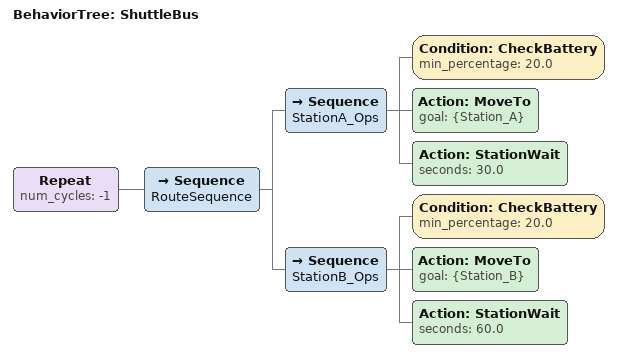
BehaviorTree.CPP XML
<root BTCPP_format="4">
    <BehaviorTree ID="ShuttleBus">
        <Repeat num_cycles="-1">
            <Sequence name="RouteSequence">
                <Sequence name="StationA_Ops">
                    <Condition ID="CheckBattery" min_percentage="20.0" />
                    <Action ID="MoveTo" goal="{Station_A}" />
                    <Action ID="StationWait" seconds="30.0" />
                </Sequence>
                <Sequence name="StationB_Ops">
                    <Condition ID="CheckBattery" min_percentage="20.0" />
                    <Action ID="MoveTo" goal="{Station_B}" />
                    <Action ID="StationWait" seconds="60.0" />
                </Sequence>
            </Sequence>
        </Repeat>
    </BehaviorTree>
</root>
